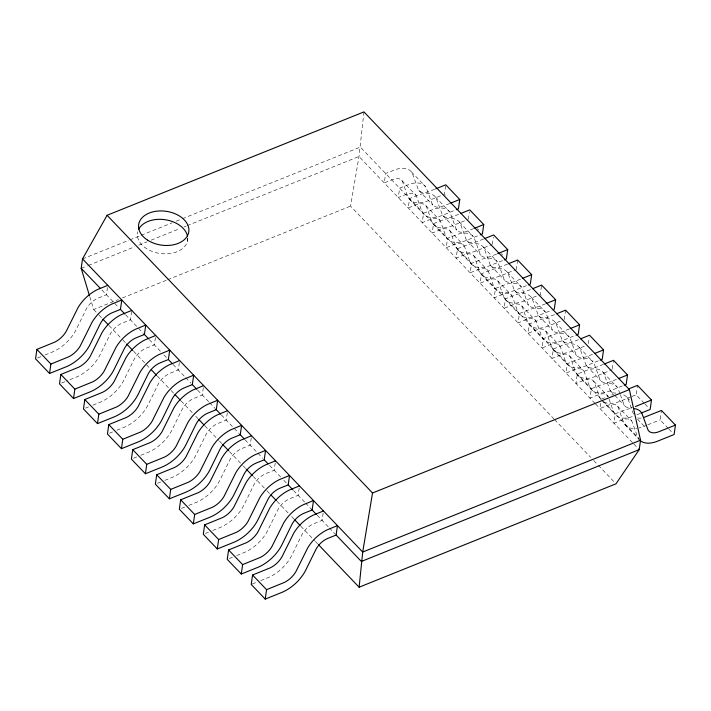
<?xml version="1.0" encoding="UTF-8"?>
<svg xmlns="http://www.w3.org/2000/svg" width="711" height="711" viewBox="0 0 711 711"><rect width="100%" height="100%" fill="white"/><g stroke="black" fill="none" stroke-linecap="round" stroke-linejoin="round"><path stroke-width="0.53" stroke-dasharray="3.56 2.67" d="M363.952 111.903L359.011 156.5L350.541 206.119L553.842 418.806M107.485 287.422L106.437 294.745L98.251 298.042A14.744 8.265 -43.7 0 0 86.102 309.401L76.228 329.513A29.48 16.531 -43.7 0 1 51.93 352.221L42.713 355.927M131.597 311.445L130.406 319.817L122.212 323.114A14.744 8.265 -43.7 0 0 110.063 334.472L100.189 354.585A29.48 16.531 -43.7 0 1 75.89 377.283L66.683 380.998M155.407 337.565L154.367 344.888L146.173 348.186A14.744 8.265 -43.7 0 0 134.032 359.535L124.149 379.656A29.48 16.531 -43.7 0 1 99.86 402.355L92.688 405.243M187.349 241.447L187.793 238.301M179.376 362.628L178.328 369.96L170.142 373.257A14.744 8.265 -43.7 0 0 157.993 384.607L148.119 404.719A29.48 16.531 -43.7 0 1 123.821 427.427L116.657 430.315M203.337 387.699L202.288 395.032L194.103 398.329A14.744 8.265 -43.7 0 0 181.954 409.678L172.08 429.791A29.48 16.531 -43.7 0 1 147.781 452.498L138.574 456.204M227.298 412.771L226.258 420.103L218.064 423.401A14.744 8.265 -43.7 0 0 205.914 434.75L196.04 454.862A29.48 16.531 -43.7 0 1 171.751 477.57L162.535 481.276M251.259 437.843L250.219 445.166L242.024 448.463A14.744 8.265 -43.7 0 0 229.884 459.821L220.001 479.934A29.48 16.531 -43.7 0 1 195.712 502.641L186.495 506.348M275.228 462.914L274.179 470.238L265.994 473.535A14.744 8.265 -43.7 0 0 253.845 484.893L243.971 505.006A29.48 16.531 -43.7 0 1 219.672 527.704L212.509 530.593M299.189 487.977L298.149 495.309L289.955 498.607A14.744 8.265 -43.7 0 0 277.805 509.956L267.931 530.068A29.48 16.531 -43.7 0 1 243.642 552.776L236.47 555.664M323.15 513.049L322.11 520.381L313.915 523.678A14.744 8.265 -43.7 0 0 301.775 535.028L291.892 555.14A29.48 16.531 -43.7 0 1 267.603 577.847L258.386 581.554M445.619 185.855L444.428 194.227L446.641 196.547M468.389 219.299L469.438 211.976M492.359 244.371L493.398 237.039M517.661 260.022L516.319 269.442L517.795 270.98M541.471 286.133L540.28 294.514L541.755 296.052M564.25 319.577L565.592 310.156M588.361 343.6L589.25 337.325M600.679 403.315L599.942 408.549L608.127 405.252A14.744 8.265 -43.7 0 1 618.321 407.607L623.325 421.739A29.48 16.531 -43.7 0 0 636.772 428.342M612.322 368.671L613.513 360.299M644.246 403.279L636.141 394.792L637.474 385.371M668.207 428.342L660.101 419.863L661.443 410.443M82.529 258.911L128.833 240.274M129.864 239.856L140.147 235.714M141.178 235.297L172.053 222.872M176.168 221.219L181.314 219.148M182.336 218.73L360.353 147.079L603.061 400.995M81.187 268.331L87.355 265.843M88.386 265.434L134.69 246.788M138.805 245.135L147.044 241.82M151.159 240.167L179.972 228.569M184.087 226.907L186.14 226.08M187.171 225.671L359.011 156.5L594.84 403.217M89.835 296.843L93.683 309.507L118.337 299.589M122.452 297.927L166.632 280.143M167.654 279.734L350.541 206.119M434.688 189.268L428.058 191.872A16.584 9.296 -43.7 0 1 418.317 189.615L412.264 173.146A27.649 15.5 -43.7 0 0 396.027 169.387L385.611 173.493L384.269 182.923L392.454 179.625A14.744 8.265 -43.7 0 1 402.657 181.98L407.661 196.103A29.48 16.531 -43.7 0 0 428.049 200.822L443.406 194.645M37.594 357.989L41.691 356.335M449.708 203.524L442.064 206.528A16.584 9.296 -43.7 0 1 432.332 204.27L426.271 187.802A27.649 15.5 -43.7 0 0 410.043 184.042L399.618 188.157L398.276 197.578L406.47 194.281A14.744 8.265 -43.7 0 1 416.664 196.636L421.667 210.758A29.48 16.531 -43.7 0 0 442.055 215.477L456.391 209.709M458.648 214.34L452.018 216.944A16.584 9.296 -43.7 0 1 442.286 214.686L436.225 198.209A27.649 15.5 -43.7 0 0 419.997 194.459L409.572 198.565L408.23 207.985L416.424 204.688A14.744 8.265 -43.7 0 1 426.618 207.052L431.621 221.174A29.48 16.531 -43.7 0 0 452.009 225.894L467.367 219.708M61.564 383.06L65.652 381.407M473.668 228.587L466.025 231.599A16.584 9.296 -43.7 0 1 456.293 229.342L450.232 212.873A27.649 15.5 -43.7 0 0 434.003 209.114L423.578 213.22L422.236 222.641L430.431 219.352A14.744 8.265 -43.7 0 1 440.624 221.708L445.628 235.83A29.48 16.531 -43.7 0 0 466.025 240.549L480.352 234.781M483.622 239.003L475.979 242.016A16.584 9.296 -43.7 0 1 466.247 239.758L460.186 223.281A27.649 15.5 -43.7 0 0 443.957 219.53L433.532 223.636L432.19 233.057L440.385 229.76A14.744 8.265 -43.7 0 1 450.578 232.124L455.582 246.246A29.48 16.531 -43.7 0 0 475.979 250.965L491.337 244.78M85.524 408.123L88.599 406.888M496.625 254.067L489.995 256.671A16.584 9.296 -43.7 0 1 480.254 254.414L474.201 237.936A27.649 15.5 -43.7 0 0 457.964 234.186L447.548 238.292L446.206 247.712L454.391 244.415A14.744 8.265 -43.7 0 1 464.585 246.779L469.598 260.901A29.48 16.531 -43.7 0 0 489.986 265.621L504.321 259.853M507.583 264.074L499.949 267.078A16.584 9.296 -43.7 0 1 490.208 264.83L484.155 248.352A27.649 15.5 -43.7 0 0 467.918 244.593L457.502 248.708L456.16 258.129L464.345 254.831A14.744 8.265 -43.7 0 1 474.539 257.195L479.552 271.318A29.48 16.531 -43.7 0 0 499.94 276.037L515.297 269.851M109.485 433.195L112.56 431.959M520.585 279.139L513.955 281.734A16.584 9.296 -43.7 0 1 504.215 279.485L498.162 263.008A27.649 15.5 -43.7 0 0 481.925 259.248L471.509 263.363L470.167 272.784L478.361 269.487A14.744 8.265 -43.7 0 1 488.555 271.851L493.558 285.973A29.48 16.531 -43.7 0 0 513.946 290.692L528.282 284.924M530.539 289.546L523.909 292.15A16.584 9.296 -43.7 0 1 514.169 289.901L508.116 273.424A27.649 15.5 -43.7 0 0 491.879 269.665L481.463 273.779L480.121 283.2L488.315 279.903A14.744 8.265 -43.7 0 1 498.509 282.258L503.512 296.38A29.48 16.531 -43.7 0 0 523.9 301.1L539.258 294.923M133.455 458.266L137.543 456.622M545.559 303.801L537.916 306.805A16.584 9.296 -43.7 0 1 528.184 304.557L522.123 288.079A27.649 15.5 -43.7 0 0 505.894 284.32L495.469 288.435L494.127 297.856L502.322 294.558A14.744 8.265 -43.7 0 1 512.515 296.914L517.519 311.045A29.48 16.531 -43.7 0 0 537.907 315.764L554.296 309.169M554.509 314.618L547.87 317.222A16.584 9.296 -43.7 0 1 538.138 314.964L532.077 298.496A27.649 15.5 -43.7 0 0 515.848 294.736L505.423 298.851L504.081 308.272L512.275 304.975A14.744 8.265 -43.7 0 1 522.469 307.33L527.473 321.452A29.48 16.531 -43.7 0 0 547.861 326.171L563.219 319.994M157.415 483.338L161.513 481.685M569.52 328.873L561.877 331.877A16.584 9.296 -43.7 0 1 552.145 329.628L546.084 313.151A27.649 15.5 -43.7 0 0 529.855 309.392L519.439 313.507L518.097 322.927L526.282 319.63A14.744 8.265 -43.7 0 1 536.476 321.985L541.48 336.107A29.48 16.531 -43.7 0 0 561.877 340.827L576.212 335.059M578.47 339.689L571.831 342.293A16.584 9.296 -43.7 0 1 562.099 340.036L556.038 323.567A27.649 15.5 -43.7 0 0 539.809 319.808L529.393 323.914L528.051 333.335L536.236 330.037A14.744 8.265 -43.7 0 1 546.43 332.401L551.434 346.524A29.48 16.531 -43.7 0 0 571.831 351.243L585.135 345.884M181.376 508.409L185.473 506.756M592.476 354.345L585.846 356.949A16.584 9.296 -43.7 0 1 576.106 354.691L570.053 338.223A27.649 15.5 -43.7 0 0 553.816 334.463L543.4 338.569L542.058 347.999L550.252 344.702A14.744 8.265 -43.7 0 1 560.446 347.057L565.449 361.179A29.48 16.531 -43.7 0 0 585.837 365.898L600.173 360.13M603.443 364.352L595.8 367.365A16.584 9.296 -43.7 0 1 586.06 365.107L580.007 348.63A27.649 15.5 -43.7 0 0 563.77 344.879L553.354 348.985L552.012 358.406L560.206 355.109A14.744 8.265 -43.7 0 1 570.4 357.473L575.403 371.595A29.48 16.531 -43.7 0 0 595.791 376.315L612.171 369.72M205.337 533.481L208.412 532.237M616.437 379.416L609.807 382.02A16.584 9.296 -43.7 0 1 600.075 379.763L594.014 363.285A27.649 15.5 -43.7 0 0 577.785 359.535L567.36 363.641L566.018 373.062L574.212 369.764A14.744 8.265 -43.7 0 1 584.406 372.129L589.41 386.251A29.48 16.531 -43.7 0 0 609.798 390.97L624.134 385.202M601.275 399.129L608.794 396.107M229.306 558.544L232.373 557.308M631.021 396.854L619.752 401.386A29.48 16.531 -43.7 0 1 603.497 401.777M632.043 396.436L636.141 394.792M636.834 414.806L639.909 413.571M252.245 584.033L257.364 581.971M646.788 425.214L643.722 426.458A29.48 16.531 -43.7 0 1 639.02 427.942M647.81 424.805L660.101 419.863M477.241 228.56L478.716 230.097M501.202 253.623L502.677 255.169M644.984 404.044L648.672 407.901M668.944 429.115L672.633 432.972M411.393 171.849L425.4 186.504M435.354 196.911L449.361 211.576M459.315 221.983L473.33 236.639M483.284 247.055L497.291 261.71M507.245 272.126L521.252 286.782M531.206 297.198L545.213 311.853M555.167 322.27L569.182 336.925M579.136 347.332L593.143 361.988M603.097 372.404L617.104 387.06M627.058 397.476L630.008 400.56M418.841 190.397L432.848 205.052M442.802 215.469L456.817 230.124M466.772 240.54L480.778 255.196M490.732 265.603L504.739 280.258M514.693 290.675L528.708 305.33M538.662 315.746L552.669 330.402M562.623 340.818L576.63 355.473M586.584 365.889L600.591 380.545M610.545 390.952L624.56 405.617M637.465 419.108L645.57 427.595M401.839 180.505L415.846 195.161M425.8 205.577L439.807 220.232M449.761 230.648L463.776 245.304M473.73 255.711L487.737 270.376M497.691 280.783L511.698 295.438M521.652 305.854L535.667 320.51M545.621 330.926L559.628 345.582M569.582 355.998L583.589 370.653M593.543 381.069L607.558 395.725M617.512 406.132L631.519 420.788M603.488 401.439L640.54 440.207M409.287 199.053L423.303 213.709M433.257 224.125L447.263 238.78M457.217 249.197L471.224 263.852M481.178 274.268L495.185 288.924M505.139 299.34L519.154 313.995M529.108 324.403L543.115 339.067M553.069 349.474L567.076 364.13M577.03 374.546L591.045 389.201M601.737 400.391L615.006 414.273M624.96 424.689L638.967 439.345A29.48 16.531 -43.7 0 1 637.34 436.394L632.337 422.272A14.744 8.265 -43.7 0 0 622.134 419.908L613.948 423.205L615.291 413.784L625.707 409.669A27.649 15.5 -43.7 0 1 631.999 408.541M595.605 404.017L633.083 443.22M633.848 444.02L639.198 449.628M554.607 419.614L590.663 457.333M593.729 460.541L597.569 464.559M598.333 465.358L614.446 482.209M101.86 289.964L118.977 307.863M125.607 314.804L143.222 333.228M149.346 339.636L161.006 351.829M163.903 354.86L166.961 358.068M173.093 364.476L184.967 376.901M185.704 377.674L190.868 383.069M197.596 390.117L208.927 401.973M209.665 402.746L215.211 408.549M221.343 414.957L238.958 433.381M245.082 439.798L262.75 458.284M269.585 465.429L280.818 477.179M283.769 480.272L288.195 484.893M293.527 490.474L304.966 502.437M305.517 503.024L311.418 509.192M317.159 515.199L328.749 527.322M329.353 527.962L335.379 534.263M93.683 309.507L98.278 314.324M99.051 315.124L102.117 318.341M109.023 325.558L122.061 339.209M122.834 340.009L125.9 343.217M133.57 351.243L150.448 368.902M157.353 376.128L170.4 389.77M171.164 390.57L174.231 393.778M181.136 401.004L192.645 413.047M195.712 416.255L198.014 418.663M204.919 425.889L218.73 440.331M219.495 441.14L221.796 443.54M229.466 451.574L242.513 465.216M243.278 466.016L245.579 468.425M253.249 476.45L266.296 490.092M267.06 490.901L270.127 494.109M277.032 501.335L288.542 513.369M291.608 516.577L293.91 518.986M300.815 526.211L314.626 540.662M315.391 541.462L317.693 543.871M633.519 414.193L627.929 398.773A27.649 15.5 -43.7 0 0 623.271 394.729M619.992 393.69L617.975 388.357A27.649 15.5 -43.7 0 0 601.746 384.607L591.321 388.713L589.988 398.133L598.173 394.836A14.744 8.265 -43.7 0 1 608.021 396.418M620.348 394.703L624.036 404.835A16.584 9.296 -43.7 0 0 632.461 407.447M609.087 399.218L613.371 411.322A29.48 16.531 -43.7 0 0 633.768 416.042M187.704 237.883A25.32 17.073 8.1 0 1 160.828 253.587A25.32 17.073 8.1 0 1 137.721 231.733M611.7 395.014A27.649 15.5 -43.7 0 1 613.877 394.427M641.153 418.086A16.584 9.296 -43.7 0 1 636.789 417.668M600.999 399.618A29.48 16.531 -43.7 0 1 599.364 396.667L594.36 382.545A14.744 8.265 -43.7 0 0 584.166 380.181L575.972 383.478L577.314 374.057L587.739 369.942A27.649 15.5 -43.7 0 1 603.968 373.702L610.029 390.179A16.584 9.296 -43.7 0 0 615.984 393.112"/><path stroke-width="1.07" d="M107.085 215.291L363.952 111.903L629.386 389.601L640.54 440.207L639.198 449.628L615.984 483.818L359.117 587.206L362.717 552.038L372.528 492.99L107.085 215.291L82.529 258.911L81.187 268.331L89.515 295.785M107.779 285.324L97.336 289.617A27.649 15.5 -43.7 0 0 77.997 307.694L66.23 331.344A16.584 9.296 -43.7 0 1 54.631 342.187L36.892 349.385L35.55 358.815L49.557 373.471L65.936 366.876A29.48 16.531 -43.7 0 0 90.235 344.168L100.109 324.056A14.744 8.265 -43.7 0 1 112.258 312.707L120.452 309.409L121.785 299.98L111.343 304.272A27.649 15.5 -43.7 0 0 92.003 322.35L80.236 345.999A16.584 9.296 -43.7 0 1 68.638 356.842L50.899 364.05L49.557 373.471M131.739 310.396L121.297 314.689A27.649 15.5 -43.7 0 0 101.957 332.766L90.19 356.415A16.584 9.296 -43.7 0 1 78.592 367.249L60.853 374.457L59.511 383.878L73.526 398.533L89.906 391.948A29.48 16.531 -43.7 0 0 114.195 369.24L124.078 349.128A14.744 8.265 -43.7 0 1 136.219 337.769L144.413 334.472L145.755 325.051L135.303 329.344A27.649 15.5 -43.7 0 0 115.964 347.421L104.197 371.071A16.584 9.296 -43.7 0 1 92.599 381.905L74.859 389.113L73.526 398.533M155.709 335.468L145.257 339.76A27.649 15.5 -43.7 0 0 125.918 357.829L114.151 381.478A16.584 9.296 -43.7 0 1 102.553 392.321L84.813 399.529L83.48 408.949L97.487 423.605L113.867 417.01A29.48 16.531 -43.7 0 0 138.165 394.312L148.039 374.199A14.744 8.265 -43.7 0 1 160.188 362.841L168.374 359.544L169.716 350.123L159.273 354.416A27.649 15.5 -43.7 0 0 139.934 372.484L128.167 396.134A16.584 9.296 -43.7 0 1 116.56 406.976L98.829 414.184L97.487 423.605M179.67 360.539L169.227 364.823A27.649 15.5 -43.7 0 0 149.888 382.9L138.121 406.55A16.584 9.296 -43.7 0 1 126.514 417.393L108.783 424.6L107.441 434.021L121.448 448.677L137.827 442.082A29.48 16.531 -43.7 0 0 162.126 419.374L172 399.262A14.744 8.265 -43.7 0 1 184.149 387.913L192.334 384.615L193.676 375.195L183.234 379.478A27.649 15.5 -43.7 0 0 163.894 397.556L152.127 421.205A16.584 9.296 -43.7 0 1 140.529 432.048L122.79 439.256L121.448 448.677M203.63 385.611L193.188 389.895A27.649 15.5 -43.7 0 0 173.848 407.972L162.081 431.621A16.584 9.296 -43.7 0 1 150.483 442.464L132.744 449.672L131.402 459.093L145.408 473.748L161.797 467.154A29.48 16.531 -43.7 0 0 186.086 444.446L195.96 424.334A14.744 8.265 -43.7 0 1 208.11 412.984L216.304 409.687L217.646 400.266L207.194 404.55A27.649 15.5 -43.7 0 0 187.855 422.627L176.088 446.277A16.584 9.296 -43.7 0 1 164.49 457.12L146.75 464.327L145.408 473.748M227.6 410.674L217.148 414.966A27.649 15.5 -43.7 0 0 197.809 433.043L186.042 456.693A16.584 9.296 -43.7 0 1 174.444 467.536L156.704 474.744L155.362 484.164L169.378 498.82L185.758 492.225A29.48 16.531 -43.7 0 0 210.047 469.518L219.93 449.405A14.744 8.265 -43.7 0 1 232.07 438.056L240.265 434.759L241.607 425.338L231.164 429.622A27.649 15.5 -43.7 0 0 211.825 447.699L200.049 471.349A16.584 9.296 -43.7 0 1 188.451 482.191L170.72 489.399L169.378 498.82M251.561 435.745L241.118 440.038A27.649 15.5 -43.7 0 0 221.779 458.115L210.003 481.765A16.584 9.296 -43.7 0 1 198.405 492.599L180.674 499.806L179.332 509.227L193.339 523.891L209.718 517.297A29.48 16.531 -43.7 0 0 234.017 494.589L243.891 474.477A14.744 8.265 -43.7 0 1 256.04 463.119L264.225 459.821L265.567 450.401L255.125 454.693A27.649 15.5 -43.7 0 0 235.785 472.771L224.018 496.42A16.584 9.296 -43.7 0 1 212.42 507.263L194.681 514.462L193.339 523.891M275.521 460.817L265.079 465.11A27.649 15.5 -43.7 0 0 245.739 483.178L233.972 506.827A16.584 9.296 -43.7 0 1 222.374 517.67L204.635 524.878L203.293 534.299L217.299 548.954L233.688 542.36A29.48 16.531 -43.7 0 0 257.977 519.661L267.851 499.549A14.744 8.265 -43.7 0 1 280.001 488.19L288.195 484.893L289.537 475.472L279.085 479.765A27.649 15.5 -43.7 0 0 259.746 497.842L247.979 521.492A16.584 9.296 -43.7 0 1 236.381 532.326L218.641 539.533L217.299 548.954M299.491 485.889L289.039 490.172A27.649 15.5 -43.7 0 0 269.7 508.249L257.933 531.899A16.584 9.296 -43.7 0 1 246.335 542.742L228.595 549.95L227.253 559.37L241.269 574.026L257.649 567.431A29.48 16.531 -43.7 0 0 281.938 544.733L291.821 524.611A14.744 8.265 -43.7 0 1 303.961 513.262L312.156 509.965L313.498 500.544L303.055 504.837A27.649 15.5 -43.7 0 0 283.707 522.905L271.94 546.555A16.584 9.296 -43.7 0 1 260.342 557.397L242.611 564.605L241.269 574.026M323.452 510.96L313.009 515.244A27.649 15.5 -43.7 0 0 293.661 533.321L281.894 556.971A16.584 9.296 -43.7 0 1 270.296 567.813L252.565 575.021L251.223 584.442L265.23 599.097L281.609 592.503A29.48 16.531 -43.7 0 0 305.908 569.795L315.782 549.683A14.744 8.265 -43.7 0 1 327.931 538.334L336.116 535.036L337.458 525.616L327.016 529.899A27.649 15.5 -43.7 0 0 307.676 547.977L295.909 571.626A16.584 9.296 -43.7 0 1 284.311 582.469L266.572 589.677L265.23 599.097M435.692 188.859L445.77 184.807L459.777 199.462L458.435 208.883L456.391 209.709M460.666 213.531L469.731 209.878L483.747 224.534L482.405 233.955L480.352 234.781M484.626 238.594L493.701 234.95L507.707 249.605L506.365 259.026L504.321 259.853M508.596 263.665L517.661 260.022L531.668 274.677L530.326 284.098L528.282 284.924M554.296 309.169L555.638 299.749L541.622 285.084L532.557 288.737M556.517 313.809L565.592 310.156L579.598 324.811L578.256 334.232L576.212 335.059M580.487 338.88L589.552 335.228L603.559 349.883L602.217 359.304L600.173 360.13M604.448 363.952L613.513 360.299L627.52 374.955L626.187 384.375L624.134 385.202M628.408 389.015L637.474 385.371L651.489 400.026L650.147 409.447L640.931 413.153M643.722 417.499L661.443 410.443L675.45 425.098L674.108 434.519L657.728 441.113A29.48 16.531 -43.7 0 1 640.113 440.527M450.712 203.115L459.777 199.462M474.672 228.187L483.747 224.534M497.629 253.658L507.707 249.605M522.603 278.321L531.668 274.677M546.563 303.393L555.638 299.749M570.533 328.464L579.598 324.811M594.494 353.536L603.559 349.883M618.454 378.608L627.52 374.955M372.528 492.99L629.386 389.601M635.367 406.514L651.489 400.026M675.45 425.098L657.737 432.155A16.584 9.296 -43.7 0 1 647.997 429.906L641.944 413.429A27.649 15.5 -43.7 0 0 633.901 408.612M640.54 440.207L362.717 552.038L82.529 258.911M639.198 449.628L361.375 561.459L336.214 535.134M81.187 268.331L100.331 288.364M120.248 309.196L124.843 314.004M143.986 334.028L148.581 338.836M168.498 359.668L172.32 363.677M192.237 384.509L196.831 389.317M215.975 409.349L220.57 414.158M239.723 434.19L244.317 438.989M264.225 459.821L268.056 463.83M288.195 484.893L292.763 489.683M311.827 509.618L316.395 514.4M102.882 319.141L108.259 324.758M126.665 344.017L132.806 350.443M151.221 369.702L156.589 375.319M174.995 394.587L180.372 400.204M198.778 419.463L204.155 425.08M222.561 444.348L228.702 450.765M246.344 469.224L252.485 475.65M270.891 494.909L276.268 500.526M294.674 519.794L300.051 525.411M318.457 544.67L359.117 587.206M36.892 349.385L50.899 364.05M60.853 374.457L74.859 389.113M84.813 399.529L98.829 414.184M108.783 424.6L122.79 439.256M132.744 449.672L146.75 464.327M156.704 474.744L170.72 489.399M180.674 499.806L194.681 514.462M204.635 524.878L218.641 539.533M228.595 549.95L242.611 564.605M252.565 575.021L266.572 589.677M138.698 229.2A25.32 17.073 8.1 0 1 164.899 219.681A25.32 17.073 8.1 0 1 187.464 236.088M147.577 240.14A25.32 17.073 8.1 0 0 188.539 233.057A25.32 17.073 8.1 0 0 155.06 211.416A25.32 17.073 8.1 0 0 147.577 240.14"/></g></svg>
